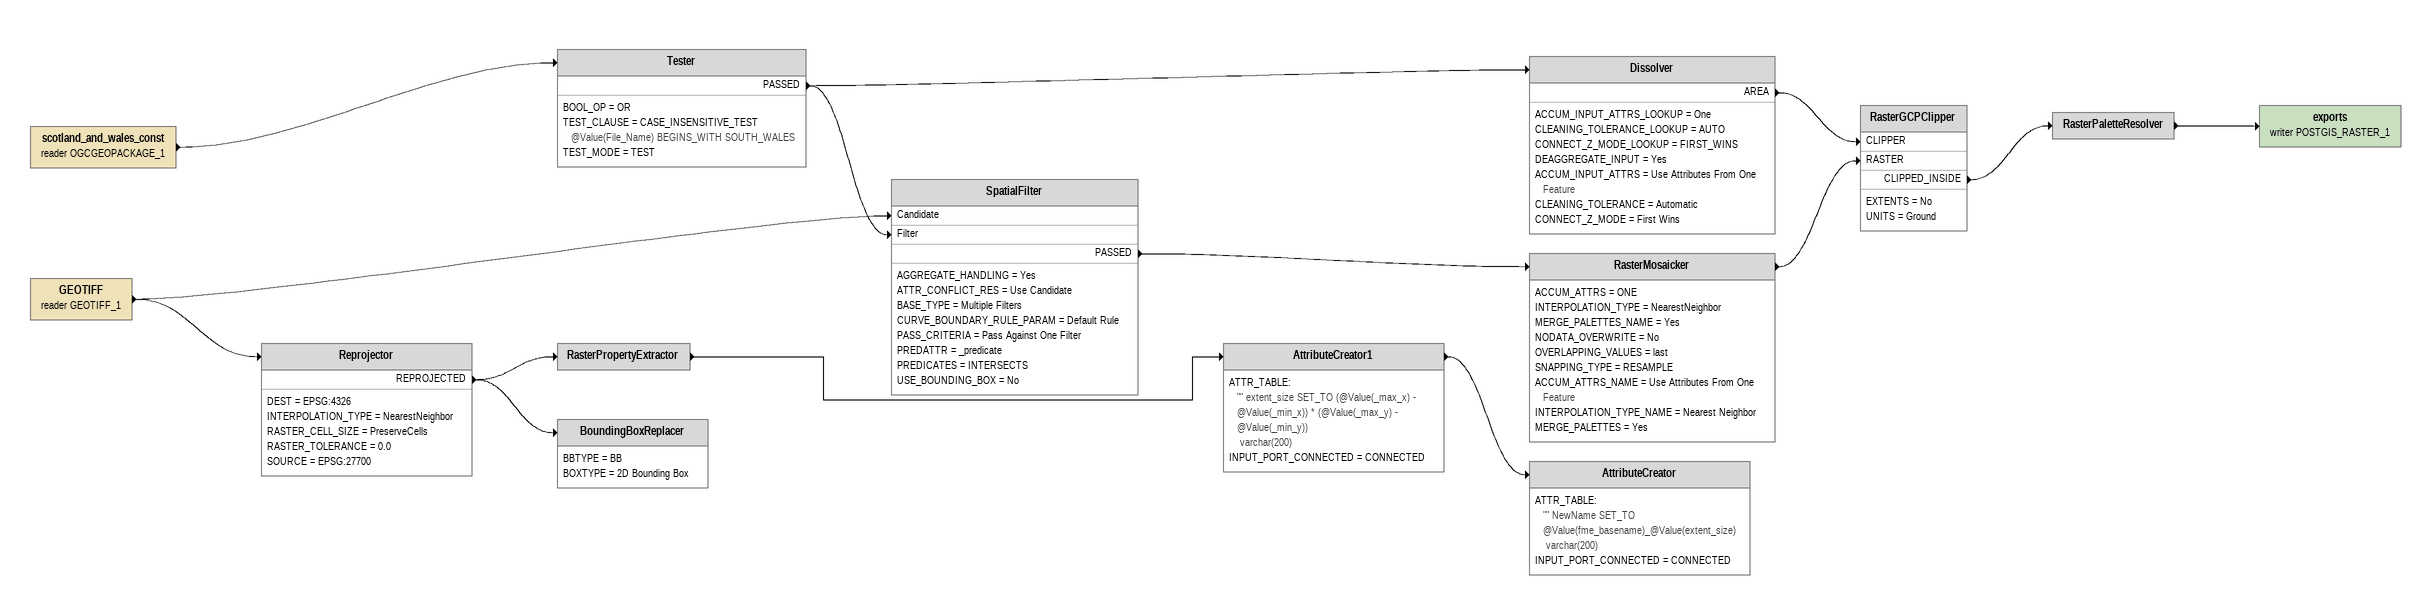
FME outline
scotland_and_wales_const (reader OGCGEOPACKAGE_1)
    -> Tester
Tester
    BOOL_OP = OR
    TEST_CLAUSE = CASE_INSENSITIVE_TEST @Value(File_Name) BEGINS_WITH SOUTH_WALES
    TEST_MODE = TEST
    PASSED -> SpatialFilter [Filter]
    PASSED -> Dissolver
Dissolver
    ACCUM_INPUT_ATTRS_LOOKUP = One
    CLEANING_TOLERANCE_LOOKUP = AUTO
    CONNECT_Z_MODE_LOOKUP = FIRST_WINS
    DEAGGREGATE_INPUT = Yes
    ACCUM_INPUT_ATTRS = Use Attributes From One Feature
    CLEANING_TOLERANCE = Automatic
    CONNECT_Z_MODE = First Wins
    AREA -> RasterGCPClipper [CLIPPER]
GEOTIFF (reader GEOTIFF_1)
    -> Reprojector
    -> SpatialFilter [Candidate]
SpatialFilter
    AGGREGATE_HANDLING = Yes
    ATTR_CONFLICT_RES = Use Candidate
    BASE_TYPE = Multiple Filters
    CURVE_BOUNDARY_RULE_PARAM = Default Rule
    PASS_CRITERIA = Pass Against One Filter
    PREDATTR = _predicate
    PREDICATES = INTERSECTS
    USE_BOUNDING_BOX = No
    PASSED -> RasterMosaicker
RasterMosaicker
    ACCUM_ATTRS = ONE
    INTERPOLATION_TYPE = NearestNeighbor
    MERGE_PALETTES_NAME = Yes
    NODATA_OVERWRITE = No
    OVERLAPPING_VALUES = last
    SNAPPING_TYPE = RESAMPLE
    ACCUM_ATTRS_NAME = Use Attributes From One Feature
    INTERPOLATION_TYPE_NAME = Nearest Neighbor
    MERGE_PALETTES = Yes
    -> RasterGCPClipper [RASTER]
RasterGCPClipper
    EXTENTS = No
    UNITS = Ground
    CLIPPED_INSIDE -> RasterPaletteResolver
RasterPaletteResolver
    -> exports (writer POSTGIS_RASTER_1)
exports (writer POSTGIS_RASTER_1)
Reprojector
    DEST = EPSG:4326
    INTERPOLATION_TYPE = NearestNeighbor
    RASTER_CELL_SIZE = PreserveCells
    RASTER_TOLERANCE = 0.0
    SOURCE = EPSG:27700
    REPROJECTED -> BoundingBoxReplacer
    REPROJECTED -> RasterPropertyExtractor
RasterPropertyExtractor
    -> AttributeCreator1
AttributeCreator1
    ATTR_TABLE:
      "" extent_size SET_TO (@Value(_max_x) - @Value(_min_x)) * (@Value(_max_y) - @Value(_min_y))
       varchar(200)
    INPUT_PORT_CONNECTED = CONNECTED
    -> AttributeCreator
AttributeCreator
    ATTR_TABLE:
      "" NewName SET_TO @Value(fme_basename)_@Value(extent_size)
       varchar(200)
    INPUT_PORT_CONNECTED = CONNECTED
BoundingBoxReplacer
    BBTYPE = BB
    BOXTYPE = 2D Bounding Box
